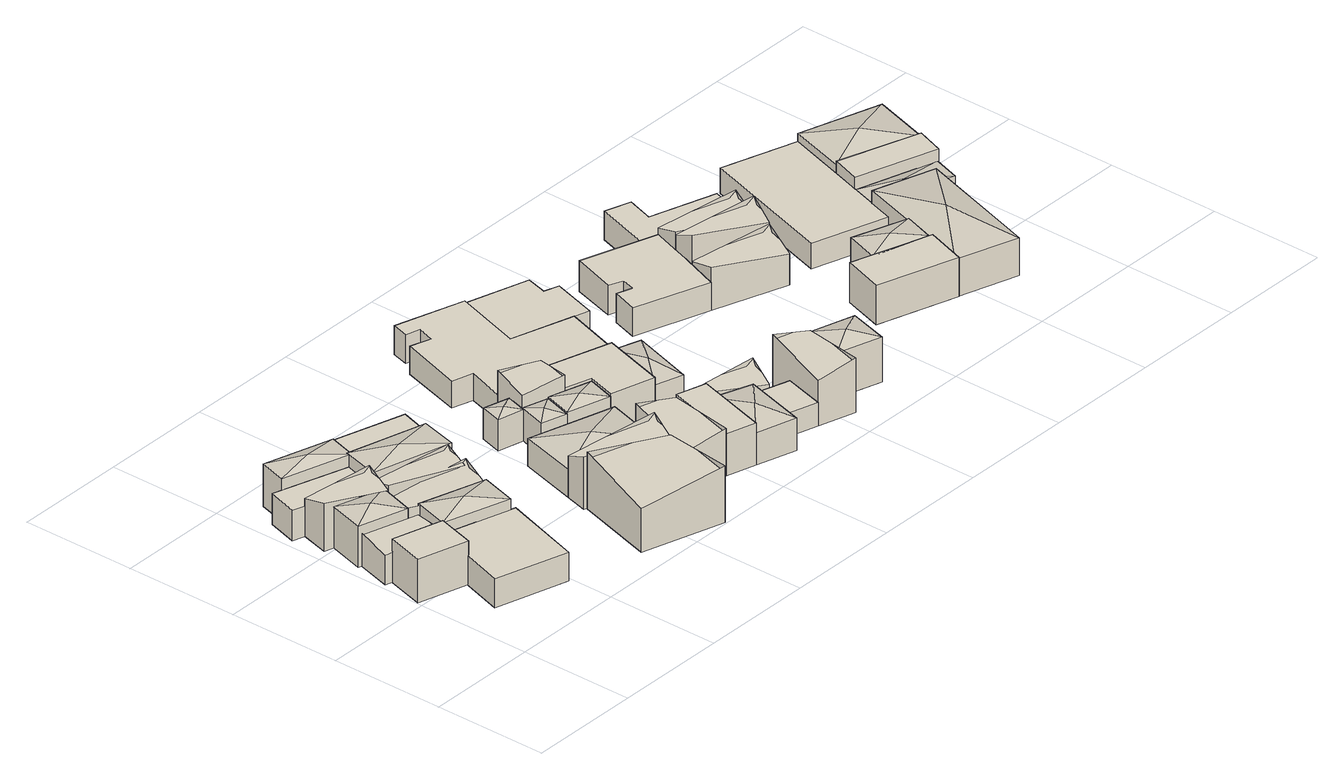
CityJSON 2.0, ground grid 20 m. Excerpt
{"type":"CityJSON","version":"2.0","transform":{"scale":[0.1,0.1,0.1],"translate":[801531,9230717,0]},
"CityObjects":{
"building1":{"type":"Building","attributes":{"Building Type":"Residential","Roof Shape":"flat","Roof Material":"Concrete Aluminum Tile","Roof Material Code":2,"Roof Direction":"northwest","Building Height":7.73,"Roof Slope":11.5,"Footprint Area":62.93,"Solar PV Capacity Low":7.88,"Solar PV Capacity High":10.35,"Solar Annual Energy Low":11361,"Solar Annual Energy High":14973,"Suitable PV Area":47.04},"geometry":[{"type":"MultiSurface","lod":"2.2","boundaries":[[[0,1,2,3]],[[3,2,4,5]],[[2,1,6,4]],[[1,0,7,6]],[[0,3,5,7]],[[5,4,6,7]]]}]},
"building2":{"type":"Building","attributes":{"Building Type":"Residential","Roof Shape":"gable","Roof Material":"Concrete Aluminum Tile","Roof Material Code":2,"Roof Direction":"northwest","Building Height":5.21,"Roof Slope":30.2,"Footprint Area":67.94,"Solar PV Capacity Low":8.51,"Solar PV Capacity High":11.17,"Solar Annual Energy Low":12266,"Solar Annual Energy High":16165,"Suitable PV Area":50.78},"geometry":[{"type":"MultiSurface","lod":"2.2","boundaries":[[[8,9,3,10]],[[10,3,11,12]],[[3,9,13,11]],[[9,8,14,13]],[[8,10,12,14]],[[12,11,13,14]]]}]},
"building3":{"type":"Building","attributes":{"Building Type":"Residential","Roof Shape":"hip","Roof Material":"Concrete Aluminum Tile","Roof Material Code":2,"Roof Direction":"northwest","Building Height":7.3,"Roof Slope":26.1,"Footprint Area":59.59,"Solar PV Capacity Low":7.46,"Solar PV Capacity High":9.8,"Solar Annual Energy Low":10758,"Solar Annual Energy High":14178,"Suitable PV Area":44.54},"geometry":[{"type":"MultiSurface","lod":"2.2","boundaries":[[[15,16,17,18]],[[18,17,19,20]],[[17,16,21,19]],[[16,15,22,21]],[[15,18,20,22]],[[20,19,23]],[[19,21,23]],[[21,22,23]],[[22,20,23]]]}]},
"building4":{"type":"Building","attributes":{"Building Type":"Residential","Roof Shape":"shed","Roof Material":"Concrete Aluminum Tile","Roof Material Code":2,"Roof Direction":"northwest","Building Height":4.99,"Roof Slope":12,"Footprint Area":190.97,"Solar PV Capacity Low":23.91,"Solar PV Capacity High":31.41,"Solar Annual Energy Low":34478,"Solar Annual Energy High":45440,"Suitable PV Area":142.75},"geometry":[{"type":"MultiSurface","lod":"2.2","boundaries":[[[3,24,25,26]],[[26,25,27,28]],[[25,24,29,27]],[[24,3,30,29]],[[3,26,28,30]],[[28,27,29,30]]]}]},
"building5":{"type":"Building","attributes":{"Building Type":"Residential","Roof Shape":"gable","Roof Material":"Concrete Aluminum Tile","Roof Material Code":2,"Roof Direction":"northwest","Building Height":6.67,"Roof Slope":32.1,"Footprint Area":58.05,"Solar PV Capacity Low":7.27,"Solar PV Capacity High":9.55,"Solar Annual Energy Low":10481,"Solar Annual Energy High":13813,"Suitable PV Area":43.39},"geometry":[{"type":"MultiSurface","lod":"2.2","boundaries":[[[31,32,33,34]],[[34,33,35,36]],[[33,32,37,35]],[[32,31,38,37]],[[31,34,36,38]],[[36,35,37,38]]]}]},
"building6":{"type":"Building","attributes":{"Building Type":"Residential","Roof Shape":"shed","Roof Material":"Concrete Aluminum Tile","Roof Material Code":2,"Roof Direction":"northwest","Building Height":5.25,"Roof Slope":15.5,"Footprint Area":77.08,"Solar PV Capacity Low":9.65,"Solar PV Capacity High":12.68,"Solar Annual Energy Low":13916,"Solar Annual Energy High":18340,"Suitable PV Area":57.62},"geometry":[{"type":"MultiSurface","lod":"2.2","boundaries":[[[39,40,41,42]],[[42,41,43,44]],[[41,40,45,43]],[[40,39,46,45]],[[39,42,44,46]],[[44,43,45,46]]]}]},
"building7":{"type":"Building","attributes":{"Building Type":"Residential","Roof Shape":"hip","Roof Material":"Concrete Aluminum Tile","Roof Material Code":2,"Roof Direction":"northwest","Building Height":7.16,"Roof Slope":28.9,"Footprint Area":79.35,"Solar PV Capacity Low":9.94,"Solar PV Capacity High":13.05,"Solar Annual Energy Low":14327,"Solar Annual Energy High":18882,"Suitable PV Area":59.32},"geometry":[{"type":"MultiSurface","lod":"2.2","boundaries":[[[10,3,47,48]],[[48,47,49,50]],[[47,3,51,49]],[[3,10,52,51]],[[10,48,50,52]],[[50,49,53]],[[49,51,53]],[[51,52,53]],[[52,50,53]]]}]},
"building8":{"type":"Building","attributes":{"Building Type":"Residential","Roof Shape":"hip","Roof Material":"Concrete Aluminum Tile","Roof Material Code":2,"Roof Direction":"northwest","Building Height":7.52,"Roof Slope":28.8,"Footprint Area":61.65,"Solar PV Capacity Low":7.72,"Solar PV Capacity High":10.14,"Solar Annual Energy Low":11130,"Solar Annual Energy High":14668,"Suitable PV Area":46.08},"geometry":[{"type":"MultiSurface","lod":"2.2","boundaries":[[[54,55,42,56]],[[56,42,57,58]],[[42,55,59,57]],[[55,54,60,59]],[[54,56,58,60]],[[58,57,61]],[[57,59,61]],[[59,60,61]],[[60,58,61]]]}]},
"building9":{"type":"Building","attributes":{"Building Type":"Residential","Roof Shape":"gable","Roof Material":"Concrete Aluminum Tile","Roof Material Code":2,"Roof Direction":"northwest","Building Height":5.05,"Roof Slope":32.2,"Footprint Area":99.34,"Solar PV Capacity Low":12.44,"Solar PV Capacity High":16.34,"Solar Annual Energy Low":17936,"Solar Annual Energy High":23638,"Suitable PV Area":74.26},"geometry":[{"type":"MultiSurface","lod":"2.2","boundaries":[[[18,17,62,63]],[[63,62,64,65]],[[62,17,66,64]],[[17,18,67,66]],[[18,63,65,67]],[[65,64,66,67]]]}]},
"building10":{"type":"Building","attributes":{"Building Type":"Residential","Roof Shape":"gable","Roof Material":"Concrete Aluminum Tile","Roof Material Code":2,"Roof Direction":"northwest","Building Height":6.12,"Roof Slope":25.2,"Footprint Area":59.44,"Solar PV Capacity Low":7.44,"Solar PV Capacity High":9.78,"Solar Annual Energy Low":10732,"Solar Annual Energy High":14144,"Suitable PV Area":44.43},"geometry":[{"type":"MultiSurface","lod":"2.2","boundaries":[[[68,69,70,71]],[[71,70,72,73]],[[70,69,74,72]],[[69,68,75,74]],[[68,71,73,75]],[[73,72,74,75]]]}]},
"building11":{"type":"Building","attributes":{"Building Type":"Residential","Roof Shape":"hip","Roof Material":"Concrete Aluminum Tile","Roof Material Code":2,"Roof Direction":"northwest","Building Height":7.58,"Roof Slope":20.4,"Footprint Area":97.31,"Solar PV Capacity Low":12.18,"Solar PV Capacity High":16,"Solar Annual Energy Low":17569,"Solar Annual Energy High":23154,"Suitable PV Area":72.74},"geometry":[{"type":"MultiSurface","lod":"2.2","boundaries":[[[76,71,77,78]],[[78,77,79,80]],[[77,71,81,79]],[[71,76,82,81]],[[76,78,80,82]],[[80,79,83]],[[79,81,83]],[[81,82,83]],[[82,80,83]]]}]},
"building12":{"type":"Building","attributes":{"Building Type":"Residential","Roof Shape":"flat","Roof Material":"Concrete Aluminum Tile","Roof Material Code":2,"Roof Direction":"northwest","Building Height":7.3,"Roof Slope":8.1,"Footprint Area":63.17,"Solar PV Capacity Low":7.91,"Solar PV Capacity High":10.39,"Solar Annual Energy Low":11405,"Solar Annual Energy High":15031,"Suitable PV Area":47.22},"geometry":[{"type":"MultiSurface","lod":"2.2","boundaries":[[[56,42,84,85]],[[85,84,86,87]],[[84,42,88,86]],[[42,56,89,88]],[[56,85,87,89]],[[87,86,88,89]]]}]},
"building13":{"type":"Building","attributes":{"Building Type":"Residential","Roof Shape":"flat","Roof Material":"Concrete Aluminum Tile","Roof Material Code":2,"Roof Direction":"northwest","Building Height":4.16,"Roof Slope":12.9,"Footprint Area":30.5,"Solar PV Capacity Low":3.82,"Solar PV Capacity High":5.02,"Solar Annual Energy Low":5506,"Solar Annual Energy High":7257,"Suitable PV Area":22.8},"geometry":[{"type":"MultiSurface","lod":"2.2","boundaries":[[[56,90,91,92]],[[92,91,93,94]],[[91,90,95,93]],[[90,56,96,95]],[[56,92,94,96]],[[94,93,95,96]]]}]},
"building14":{"type":"Building","attributes":{"Building Type":"Residential","Roof Shape":"gable","Roof Material":"Concrete Aluminum Tile","Roof Material Code":2,"Roof Direction":"northwest","Building Height":7.71,"Roof Slope":32.1,"Footprint Area":218.91,"Solar PV Capacity Low":27.41,"Solar PV Capacity High":36,"Solar Annual Energy Low":39522,"Solar Annual Energy High":52087,"Suitable PV Area":163.63},"geometry":[{"type":"MultiSurface","lod":"2.2","boundaries":[[[97,98,99,100]],[[100,99,101,102]],[[99,98,103,101]],[[98,97,104,103]],[[97,100,102,104]],[[102,101,103,104]]]}]},
"building15":{"type":"Building","attributes":{"Building Type":"Residential","Roof Shape":"gable","Roof Material":"Concrete Aluminum Tile","Roof Material Code":2,"Roof Direction":"northwest","Building Height":7.27,"Roof Slope":29.2,"Footprint Area":66.32,"Solar PV Capacity Low":8.3,"Solar PV Capacity High":10.91,"Solar Annual Energy Low":11974,"Solar Annual Energy High":15780,"Suitable PV Area":49.57},"geometry":[{"type":"MultiSurface","lod":"2.2","boundaries":[[[105,100,106,107]],[[107,106,108,109]],[[106,100,110,108]],[[100,105,111,110]],[[105,107,109,111]],[[109,108,110,111]]]}]},
"building16":{"type":"Building","attributes":{"Building Type":"Residential","Roof Shape":"hip","Roof Material":"Concrete Aluminum Tile","Roof Material Code":2,"Roof Direction":"northwest","Building Height":4.88,"Roof Slope":23.7,"Footprint Area":164.34,"Solar PV Capacity Low":20.58,"Solar PV Capacity High":27.03,"Solar Annual Energy Low":29670,"Solar Annual Energy High":39103,"Suitable PV Area":122.84},"geometry":[{"type":"MultiSurface","lod":"2.2","boundaries":[[[112,107,106,113]],[[113,106,114,115]],[[106,107,116,114]],[[107,112,117,116]],[[112,113,115,117]],[[115,114,118]],[[114,116,118]],[[116,117,118]],[[117,115,118]]]}]},
"building17":{"type":"Building","attributes":{"Building Type":"Residential","Roof Shape":"hip","Roof Material":"Concrete Aluminum Tile","Roof Material Code":2,"Roof Direction":"northwest","Building Height":5.48,"Roof Slope":29.5,"Footprint Area":18.57,"Solar PV Capacity Low":2.33,"Solar PV Capacity High":3.05,"Solar Annual Energy Low":3353,"Solar Annual Energy High":4419,"Suitable PV Area":13.88},"geometry":[{"type":"MultiSurface","lod":"2.2","boundaries":[[[119,120,121,122]],[[122,121,123,124]],[[121,120,125,123]],[[120,119,126,125]],[[119,122,124,126]],[[124,123,127]],[[123,125,127]],[[125,126,127]],[[126,124,127]]]}]},
"building18":{"type":"Building","attributes":{"Building Type":"Residential","Roof Shape":"hip","Roof Material":"Concrete Aluminum Tile","Roof Material Code":2,"Roof Direction":"northwest","Building Height":5.74,"Roof Slope":22.2,"Footprint Area":24.25,"Solar PV Capacity Low":3.04,"Solar PV Capacity High":3.99,"Solar Annual Energy Low":4378,"Solar Annual Energy High":5770,"Suitable PV Area":18.13},"geometry":[{"type":"MultiSurface","lod":"2.2","boundaries":[[[128,129,130,131]],[[131,130,132,133]],[[130,129,134,132]],[[129,128,135,134]],[[128,131,133,135]],[[133,132,136]],[[132,134,136]],[[134,135,136]],[[135,133,136]]]}]},
"building19":{"type":"Building","attributes":{"Building Type":"Residential","Roof Shape":"gable","Roof Material":"Concrete Aluminum Tile","Roof Material Code":2,"Roof Direction":"northwest","Building Height":6.82,"Roof Slope":25.4,"Footprint Area":96.68,"Solar PV Capacity Low":12.1,"Solar PV Capacity High":15.9,"Solar Annual Energy Low":17454,"Solar Annual Energy High":23004,"Suitable PV Area":72.27},"geometry":[{"type":"MultiSurface","lod":"2.2","boundaries":[[[137,138,139,140]],[[140,139,141,142]],[[139,138,143,141]],[[138,137,144,143]],[[137,140,142,144]],[[142,141,143,144]]]}]},
"building20":{"type":"Building","attributes":{"Building Type":"Residential","Roof Shape":"gable","Roof Material":"Concrete Aluminum Tile","Roof Material Code":2,"Roof Direction":"northwest","Building Height":7.81,"Roof Slope":31.6,"Footprint Area":50.13,"Solar PV Capacity Low":6.28,"Solar PV Capacity High":8.24,"Solar Annual Energy Low":9050,"Solar Annual Energy High":11927,"Suitable PV Area":37.47},"geometry":[{"type":"MultiSurface","lod":"2.2","boundaries":[[[145,146,147,148]],[[148,147,149,150]],[[147,146,151,149]],[[146,145,152,151]],[[145,148,150,152]],[[150,149,151,152]]]}]},
"building21":{"type":"Building","attributes":{"Building Type":"Residential","Roof Shape":"hip","Roof Material":"Concrete Aluminum Tile","Roof Material Code":2,"Roof Direction":"northwest","Building Height":6.02,"Roof Slope":29.9,"Footprint Area":40.52,"Solar PV Capacity Low":5.07,"Solar PV Capacity High":6.66,"Solar Annual Energy Low":7315,"Solar Annual Energy High":9641,"Suitable PV Area":30.29},"geometry":[{"type":"MultiSurface","lod":"2.2","boundaries":[[[131,130,153,154]],[[154,153,155,156]],[[153,130,157,155]],[[130,131,158,157]],[[131,154,156,158]],[[156,155,159]],[[155,157,159]],[[157,158,159]],[[158,156,159]]]}]},
"building22":{"type":"Building","attributes":{"Building Type":"Residential","Roof Shape":"flat","Roof Material":"Concrete Aluminum Tile","Roof Material Code":2,"Roof Direction":"northwest","Building Height":7.35,"Roof Slope":6.5,"Footprint Area":71.74,"Solar PV Capacity Low":8.98,"Solar PV Capacity High":11.8,"Solar Annual Energy Low":12952,"Solar Annual Energy High":17070,"Suitable PV Area":53.63},"geometry":[{"type":"MultiSurface","lod":"2.2","boundaries":[[[140,139,160,161]],[[161,160,162,163]],[[160,139,164,162]],[[139,140,165,164]],[[140,161,163,165]],[[163,162,164,165]]]}]},
"building23":{"type":"Building","attributes":{"Building Type":"Residential","Roof Shape":"flat","Roof Material":"Concrete Aluminum Tile","Roof Material Code":2,"Roof Direction":"northwest","Building Height":6.54,"Roof Slope":13.7,"Footprint Area":124.2,"Solar PV Capacity Low":15.55,"Solar PV Capacity High":20.42,"Solar Annual Energy Low":22423,"Solar Annual Energy High":29552,"Suitable PV Area":92.84},"geometry":[{"type":"MultiSurface","lod":"2.2","boundaries":[[[147,146,154,153,166,167]],[[167,166,168,169]],[[166,153,170,168]],[[153,154,171,170]],[[154,146,172,171]],[[146,147,173,172]],[[147,167,169,173]],[[169,168,170,171,172,173]]]}]},
"building24":{"type":"Building","attributes":{"Building Type":"Residential","Roof Shape":"hip","Roof Material":"Concrete Aluminum Tile","Roof Material Code":2,"Roof Direction":"northwest","Building Height":5.74,"Roof Slope":22.4,"Footprint Area":84.57,"Solar PV Capacity Low":10.59,"Solar PV Capacity High":13.91,"Solar Annual Energy Low":15268,"Solar Annual Energy High":20122,"Suitable PV Area":63.21},"geometry":[{"type":"MultiSurface","lod":"2.2","boundaries":[[[160,174,175,176]],[[176,175,177,178]],[[175,174,179,177]],[[174,160,180,179]],[[160,176,178,180]],[[178,177,181]],[[177,179,181]],[[179,180,181]],[[180,178,181]]]}]},
"building25":{"type":"Building","attributes":{"Building Type":"Residential","Roof Shape":"shed","Roof Material":"Concrete Aluminum Tile","Roof Material Code":2,"Roof Direction":"northwest","Building Height":4.4,"Roof Slope":15.1,"Footprint Area":423.34,"Solar PV Capacity Low":53.01,"Solar PV Capacity High":69.62,"Solar Annual Energy Low":76432,"Solar Annual Energy High":100731,"Suitable PV Area":316.45},"geometry":[{"type":"MultiSurface","lod":"2.2","boundaries":[[[182,183,184,185,186,187,188,189,190,148,191,192]],[[192,191,193,194]],[[191,148,195,193]],[[148,190,196,195]],[[190,189,197,196]],[[189,188,198,197]],[[188,187,199,198]],[[187,186,200,199]],[[186,185,201,200]],[[185,184,202,201]],[[184,183,203,202]],[[183,182,204,203]],[[182,192,194,204]],[[194,193,195,196,197,198,199,200,201,202,203,204]]]}]},
"building26":{"type":"Building","attributes":{"Building Type":"Residential","Roof Shape":"gable","Roof Material":"Concrete Aluminum Tile","Roof Material Code":2,"Roof Direction":"northwest","Building Height":4.72,"Roof Slope":34.1,"Footprint Area":48.43,"Solar PV Capacity Low":6.06,"Solar PV Capacity High":7.97,"Solar Annual Energy Low":8745,"Solar Annual Energy High":11525,"Suitable PV Area":36.2},"geometry":[{"type":"MultiSurface","lod":"2.2","boundaries":[[[205,176,206,207]],[[207,206,208,209]],[[206,176,210,208]],[[176,205,211,210]],[[205,207,209,211]],[[209,208,210,211]]]}]},
"building27":{"type":"Building","attributes":{"Building Type":"Residential","Roof Shape":"hip","Roof Material":"Concrete Aluminum Tile","Roof Material Code":2,"Roof Direction":"northwest","Building Height":5.22,"Roof Slope":25.3,"Footprint Area":60.4,"Solar PV Capacity Low":7.56,"Solar PV Capacity High":9.93,"Solar Annual Energy Low":10905,"Solar Annual Energy High":14371,"Suitable PV Area":45.15},"geometry":[{"type":"MultiSurface","lod":"2.2","boundaries":[[[212,167,166,213]],[[213,166,214,215]],[[166,167,216,214]],[[167,212,217,216]],[[212,213,215,217]],[[215,214,218]],[[214,216,218]],[[216,217,218]],[[217,215,218]]]}]},
"building28":{"type":"Building","attributes":{"Building Type":"Residential","Roof Shape":"flat","Roof Material":"Concrete Aluminum Tile","Roof Material Code":2,"Roof Direction":"northwest","Building Height":4.15,"Roof Slope":7.5,"Footprint Area":48.94,"Solar PV Capacity Low":6.13,"Solar PV Capacity High":8.05,"Solar Annual Energy Low":8836,"Solar Annual Energy High":11645,"Suitable PV Area":36.58},"geometry":[{"type":"MultiSurface","lod":"2.2","boundaries":[[[219,175,220,221]],[[221,220,222,223]],[[220,175,224,222]],[[175,219,225,224]],[[219,221,223,225]],[[223,222,224,225]]]}]},
"building29":{"type":"Building","attributes":{"Building Type":"Residential","Roof Shape":"flat","Roof Material":"Concrete Aluminum Tile","Roof Material Code":2,"Roof Direction":"northwest","Building Height":4.58,"Roof Slope":9.2,"Footprint Area":164.38,"Solar PV Capacity Low":20.58,"Solar PV Capacity High":27.03,"Solar Annual Energy Low":29678,"Solar Annual Energy High":39114,"Suitable PV Area":122.88},"geometry":[{"type":"MultiSurface","lod":"2.2","boundaries":[[[226,227,183,182,228,229]],[[229,228,230,231]],[[228,182,232,230]],[[182,183,233,232]],[[183,227,234,233]],[[227,226,235,234]],[[226,229,231,235]],[[231,230,232,233,234,235]]]}]},
"building30":{"type":"Building","attributes":{"Building Type":"Residential","Roof Shape":"gable","Roof Material":"Concrete Aluminum Tile","Roof Material Code":2,"Roof Direction":"northwest","Building Height":7.98,"Roof Slope":28.4,"Footprint Area":82.78,"Solar PV Capacity Low":10.36,"Solar PV Capacity High":13.61,"Solar Annual Energy Low":14945,"Solar Annual Energy High":19696,"Suitable PV Area":61.88},"geometry":[{"type":"MultiSurface","lod":"2.2","boundaries":[[[236,237,221,238]],[[238,221,239,240]],[[221,237,241,239]],[[237,236,242,241]],[[236,238,240,242]],[[240,239,241,242]]]}]},
"building31":{"type":"Building","attributes":{"Building Type":"Residential","Roof Shape":"hip","Roof Material":"Concrete Aluminum Tile","Roof Material Code":2,"Roof Direction":"northwest","Building Height":7.91,"Roof Slope":25.2,"Footprint Area":57.84,"Solar PV Capacity Low":7.24,"Solar PV Capacity High":9.51,"Solar Annual Energy Low":10442,"Solar Annual Energy High":13762,"Suitable PV Area":43.23},"geometry":[{"type":"MultiSurface","lod":"2.2","boundaries":[[[243,244,245,246]],[[246,245,247,248]],[[245,244,249,247]],[[244,243,250,249]],[[243,246,248,250]],[[248,247,251]],[[247,249,251]],[[249,250,251]],[[250,248,251]]]}]},
"building32":{"type":"Building","attributes":{"Building Type":"Residential","Roof Shape":"shed","Roof Material":"Concrete Aluminum Tile","Roof Material Code":2,"Roof Direction":"northwest","Building Height":4.87,"Roof Slope":15.5,"Footprint Area":202.93,"Solar PV Capacity Low":25.41,"Solar PV Capacity High":33.37,"Solar Annual Energy Low":36637,"Solar Annual Energy High":48284,"Suitable PV Area":151.69},"geometry":[{"type":"MultiSurface","lod":"2.2","boundaries":[[[252,253,254,255,256,257,258,259]],[[259,258,260,261]],[[258,257,262,260]],[[257,256,263,262]],[[256,255,264,263]],[[255,254,265,264]],[[254,253,266,265]],[[253,252,267,266]],[[252,259,261,267]],[[261,260,262,263,264,265,266,267]]]}]},
"building33":{"type":"Building","attributes":{"Building Type":"Residential","Roof Shape":"gable","Roof Material":"Concrete Aluminum Tile","Roof Material Code":2,"Roof Direction":"northwest","Building Height":5.47,"Roof Slope":28.2,"Footprint Area":79.1,"Solar PV Capacity Low":9.9,"Solar PV Capacity High":13.01,"Solar Annual Energy Low":14280,"Solar Annual Energy High":18820,"Suitable PV Area":59.12},"geometry":[{"type":"MultiSurface","lod":"2.2","boundaries":[[[268,258,269,270]],[[270,269,271,272]],[[269,258,273,271]],[[258,268,274,273]],[[268,270,272,274]],[[272,271,273,274]]]}]},
"building34":{"type":"Building","attributes":{"Building Type":"Residential","Roof Shape":"gable","Roof Material":"Concrete Aluminum Tile","Roof Material Code":2,"Roof Direction":"northwest","Building Height":7.76,"Roof Slope":32.3,"Footprint Area":61.09,"Solar PV Capacity Low":7.65,"Solar PV Capacity High":10.05,"Solar Annual Energy Low":11029,"Solar Annual Energy High":14536,"Suitable PV Area":45.66},"geometry":[{"type":"MultiSurface","lod":"2.2","boundaries":[[[275,268,270,276]],[[276,270,277,278]],[[270,268,279,277]],[[268,275,280,279]],[[275,276,278,280]],[[278,277,279,280]]]}]},
"building35":{"type":"Building","attributes":{"Building Type":"Residential","Roof Shape":"gable","Roof Material":"Concrete Aluminum Tile","Roof Material Code":2,"Roof Direction":"northwest","Building Height":6.38,"Roof Slope":28.4,"Footprint Area":68.78,"Solar PV Capacity Low":8.61,"Solar PV Capacity High":11.31,"Solar Annual Energy Low":12418,"Solar Annual Energy High":16366,"Suitable PV Area":51.41},"geometry":[{"type":"MultiSurface","lod":"2.2","boundaries":[[[281,282,275,276]],[[276,275,283,284]],[[275,282,285,283]],[[282,281,286,285]],[[281,276,284,286]],[[284,283,285,286]]]}]},
"building36":{"type":"Building","attributes":{"Building Type":"Residential","Roof Shape":"shed","Roof Material":"Concrete Aluminum Tile","Roof Material Code":2,"Roof Direction":"northwest","Building Height":6.86,"Roof Slope":10.2,"Footprint Area":108.14,"Solar PV Capacity Low":13.54,"Solar PV Capacity High":17.78,"Solar Annual Energy Low":19525,"Solar Annual Energy High":25732,"Suitable PV Area":80.84},"geometry":[{"type":"MultiSurface","lod":"2.2","boundaries":[[[287,288,289,290]],[[290,289,291,292]],[[289,288,293,291]],[[288,287,294,293]],[[287,290,292,294]],[[292,291,293,294]]]}]},
"building37":{"type":"Building","attributes":{"Building Type":"Residential","Roof Shape":"flat","Roof Material":"Concrete Glazed Tile","Roof Material Code":1,"Roof Direction":"northwest","Building Height":5.1,"Roof Slope":8.4,"Footprint Area":110.03,"Solar PV Capacity Low":13.78,"Solar PV Capacity High":18.1,"Solar Annual Energy Low":19866,"Solar Annual Energy High":26182,"Suitable PV Area":82.25},"geometry":[{"type":"MultiSurface","lod":"2.2","boundaries":[[[295,296,297,298,281,299]],[[299,281,300,301]],[[281,298,302,300]],[[298,297,303,302]],[[297,296,304,303]],[[296,295,305,304]],[[295,299,301,305]],[[301,300,302,303,304,305]]]}]},
"building38":{"type":"Building","attributes":{"Building Type":"Residential","Roof Shape":"hip","Roof Material":"Concrete Glazed Tile","Roof Material Code":1,"Roof Direction":"northwest","Building Height":6.99,"Roof Slope":23.7,"Footprint Area":60.69,"Solar PV Capacity Low":7.6,"Solar PV Capacity High":9.98,"Solar Annual Energy Low":10957,"Solar Annual Energy High":14441,"Suitable PV Area":45.37},"geometry":[{"type":"MultiSurface","lod":"2.2","boundaries":[[[306,307,308,309]],[[309,308,310,311]],[[308,307,312,310]],[[307,306,313,312]],[[306,309,311,313]],[[311,310,314]],[[310,312,314]],[[312,313,314]],[[313,311,314]]]}]},
"building39":{"type":"Building","attributes":{"Building Type":"Residential","Roof Shape":"hip","Roof Material":"Concrete Aluminum Tile","Roof Material Code":2,"Roof Direction":"northwest","Building Height":6.67,"Roof Slope":29.3,"Footprint Area":260.91,"Solar PV Capacity Low":32.67,"Solar PV Capacity High":42.91,"Solar Annual Energy Low":47105,"Solar Annual Energy High":62080,"Suitable PV Area":195.03},"geometry":[{"type":"MultiSurface","lod":"2.2","boundaries":[[[315,316,317,318]],[[318,317,319,320]],[[317,316,321,319]],[[316,315,322,321]],[[315,318,320,322]],[[320,319,323]],[[319,321,323]],[[321,322,323]],[[322,320,323]]]}]},
"building40":{"type":"Building","attributes":{"Building Type":"Residential","Roof Shape":"flat","Roof Material":"Concrete Aluminum Tile","Roof Material Code":2,"Roof Direction":"northwest","Building Height":4.51,"Roof Slope":10.9,"Footprint Area":343.93,"Solar PV Capacity Low":43.06,"Solar PV Capacity High":56.56,"Solar Annual Energy Low":62093,"Solar Annual Energy High":81834,"Suitable PV Area":257.08},"geometry":[{"type":"MultiSurface","lod":"2.2","boundaries":[[[324,325,326,327]],[[327,326,328,329]],[[326,325,330,328]],[[325,324,331,330]],[[324,327,329,331]],[[329,328,330,331]]]}]},
"building41":{"type":"Building","attributes":{"Building Type":"Residential","Roof Shape":"hip","Roof Material":"Concrete Aluminum Tile","Roof Material Code":2,"Roof Direction":"northwest","Building Height":4.26,"Roof Slope":25.5,"Footprint Area":71.29,"Solar PV Capacity Low":8.93,"Solar PV Capacity High":11.72,"Solar Annual Energy Low":12871,"Solar Annual Energy High":16963,"Suitable PV Area":53.29},"geometry":[{"type":"MultiSurface","lod":"2.2","boundaries":[[[332,315,333,334]],[[334,333,335,336]],[[333,315,337,335]],[[315,332,338,337]],[[332,334,336,338]],[[336,335,339]],[[335,337,339]],[[337,338,339]],[[338,336,339]]]}]},
"building42":{"type":"Building","attributes":{"Building Type":"Residential","Roof Shape":"shed","Roof Material":"Concrete Aluminum Tile","Roof Material Code":2,"Roof Direction":"northwest","Building Height":6.36,"Roof Slope":12.4,"Footprint Area":75.69,"Solar PV Capacity Low":9.48,"Solar PV Capacity High":12.45,"Solar Annual Energy Low":13666,"Solar Annual Energy High":18010,"Suitable PV Area":56.58},"geometry":[{"type":"MultiSurface","lod":"2.2","boundaries":[[[340,332,341,342]],[[342,341,343,344]],[[341,332,345,343]],[[332,340,346,345]],[[340,342,344,346]],[[344,343,345,346]]]}]},
"building43":{"type":"Building","attributes":{"Building Type":"Residential","Roof Shape":"hip","Roof Material":"Concrete Aluminum Tile","Roof Material Code":2,"Roof Direction":"northwest","Building Height":5.91,"Roof Slope":22.6,"Footprint Area":159.46,"Solar PV Capacity Low":19.97,"Solar PV Capacity High":26.22,"Solar Annual Energy Low":28789,"Solar Annual Energy High":37942,"Suitable PV Area":119.2},"geometry":[{"type":"MultiSurface","lod":"2.2","boundaries":[[[327,340,342,347]],[[347,342,348,349]],[[342,340,350,348]],[[340,327,351,350]],[[327,347,349,351]],[[349,348,352]],[[348,350,352]],[[350,351,352]],[[351,349,352]]]}]}
},
"vertices":[
[22,276,0],[3,210,0],[91,185,0],[110,251,0],[91,185,77],[110,251,77],[3,210,77],[22,276,77],
[28,342,0],[10,279,0],[128,314,0],[110,251,59],[128,314,52],[10,279,52],[28,342,59],
[40,405,0],[21,341,0],[107,316,0],[126,379,0],[107,316,73],[126,379,73],[21,341,73],[40,405,73],[73,360,81],
[66,113,0],[195,77,0],[236,215,0],[195,77,50],[236,215,53],[66,113,51],[110,251,53],
[37,458,0],[23,409,0],[134,377,0],[147,425,0],[134,377,67],[147,425,85],[23,409,85],[37,458,67],
[31,516,0],[15,464,0],[151,424,0],[167,476,0],[151,424,52],[167,476,54],[15,464,54],[31,516,55],
[227,217,0],[245,280,0],[227,217,72],[245,280,72],[110,251,72],[128,314,72],[178,266,81],
[61,559,0],[47,511,0],[181,524,0],[167,476,75],[181,524,75],[47,511,75],[61,559,75],[114,517,83],
[251,275,0],[269,340,0],[251,275,50],[269,340,73],[107,316,74],[126,379,50],
[134,376,0],[267,340,0],[278,382,0],[145,417,0],[278,382,76],[145,417,61],[267,340,61],[134,376,76],
[163,482,0],[285,380,0],[302,445,0],[285,380,76],[302,445,76],[145,417,76],[163,482,76],[224,431,83],
[291,441,0],[305,488,0],[291,441,73],[305,488,73],[167,476,73],[181,524,73],
[280,495,0],[288,523,0],[189,552,0],[288,523,42],[189,552,42],[280,495,42],[181,524,42],
[366,185,0],[325,45,0],[469,3,0],[510,143,0],[469,3,100],[510,143,77],[325,45,77],[366,185,100],
[361,187,0],[522,185,0],[372,227,0],[522,185,94],[372,227,73],[510,143,73],[361,187,93],
[400,329,0],[551,286,0],[522,185,49],[551,286,49],[372,227,49],[400,329,49],[461,257,61],
[461,416,0],[415,428,0],[404,390,0],[450,379,0],[404,390,55],[450,379,55],[415,428,55],[461,416,55],[433,403,59],
[450,382,0],[435,332,0],[480,319,0],[495,369,0],[480,319,57],[495,369,57],[435,332,57],[450,382,57],[465,351,62],
[536,233,0],[499,105,0],[569,85,0],[606,213,0],[569,85,84],[606,213,68],[499,105,68],[536,233,84],
[451,382,0],[524,361,0],[543,424,0],[469,445,0],[543,424,78],[469,445,88],[524,361,88],[451,382,78],
[555,298,0],[570,347,0],[555,298,60],[570,347,60],[480,319,60],[495,369,60],[525,333,67],
[621,70,0],[658,198,0],[621,70,74],[658,198,74],[569,85,74],[606,213,74],
[632,276,0],[665,388,0],[632,276,65],[665,388,65],[555,298,65],[570,347,65],[524,361,65],[543,424,65],
[691,50,0],[722,160,0],[653,184,0],[722,160,57],[653,184,57],[691,50,57],[621,70,57],[672,116,66],
[598,529,0],[632,646,0],[510,681,0],[502,652,0],[528,645,0],[520,617,0],[483,628,0],[451,520,0],[488,509,0],[675,385,0],[708,497,0],[675,385,44],[708,497,47],[469,445,45],[488,509,47],[451,520,47],[483,628,50],[520,617,49],[528,645,50],[502,652,50],[510,681,51],[632,646,50],[598,529,47],
[668,229,0],[749,152,0],[765,197,0],[749,152,47],[765,197,67],[653,184,67],[668,229,47],
[715,372,0],[681,261,0],[632,276,52],[681,261,52],[665,388,52],[715,372,52],[673,324,60],
[784,141,0],[702,87,0],[764,69,0],[702,87,41],[764,69,41],[722,160,41],[784,141,41],
[733,577,0],[743,614,0],[735,489,0],[759,569,0],[735,489,46],[759,569,46],[598,529,46],[632,646,46],[743,614,46],[733,577,46],
[863,168,0],[798,186,0],[828,50,0],[764,69,80],[828,50,97],[798,186,97],[863,168,80],
[939,145,0],[863,167,0],[842,98,0],[919,75,0],[842,98,79],[919,75,79],[863,167,79],[939,145,79],[891,121,88],
[822,583,0],[799,507,0],[825,499,0],[818,476,0],[791,485,0],[777,441,0],[908,398,0],[957,540,0],[908,398,49],[957,540,53],[777,441,50],[791,485,51],[818,476,51],[825,499,51],[799,507,52],[822,583,54],
[927,451,0],[1037,354,0],[1057,410,0],[1037,354,55],[1057,410,75],[908,398,76],[927,451,55],
[940,494,0],[1071,452,0],[1057,410,78],[1071,452,101],[927,451,101],[940,494,78],
[1086,500,0],[955,541,0],[940,494,84],[1071,452,64],[955,541,64],[1086,500,84],
[1057,254,0],[1035,184,0],[1175,140,0],[1197,210,0],[1175,140,69],[1197,210,70],[1035,184,69],[1057,254,71],
[986,585,0],[1001,632,0],[956,646,0],[926,550,0],[1101,549,0],[1086,500,51],[1101,549,51],[926,550,51],[956,646,51],[1001,632,51],[986,585,51],
[1112,298,0],[1093,239,0],[1191,212,0],[1209,266,0],[1191,212,70],[1209,266,70],[1093,239,70],[1112,298,70],[1151,254,77],
[1236,361,0],[1169,142,0],[1277,108,0],[1345,327,0],[1277,108,67],[1345,327,67],[1169,142,67],[1236,361,67],[1257,234,83],
[1166,597,0],[1092,358,0],[1223,317,0],[1297,556,0],[1223,317,45],[1297,556,45],[1092,358,45],[1166,597,45],
[1250,406,0],[1376,316,0],[1391,363,0],[1376,316,43],[1391,363,43],[1236,361,43],[1250,406,43],[1313,361,51],
[1266,455,0],[1393,362,0],[1409,410,0],[1393,362,64],[1409,410,65],[1250,406,65],[1266,455,66],
[1440,512,0],[1409,410,59],[1440,512,59],[1266,455,59],[1297,556,59],[1353,483,71]
]}
